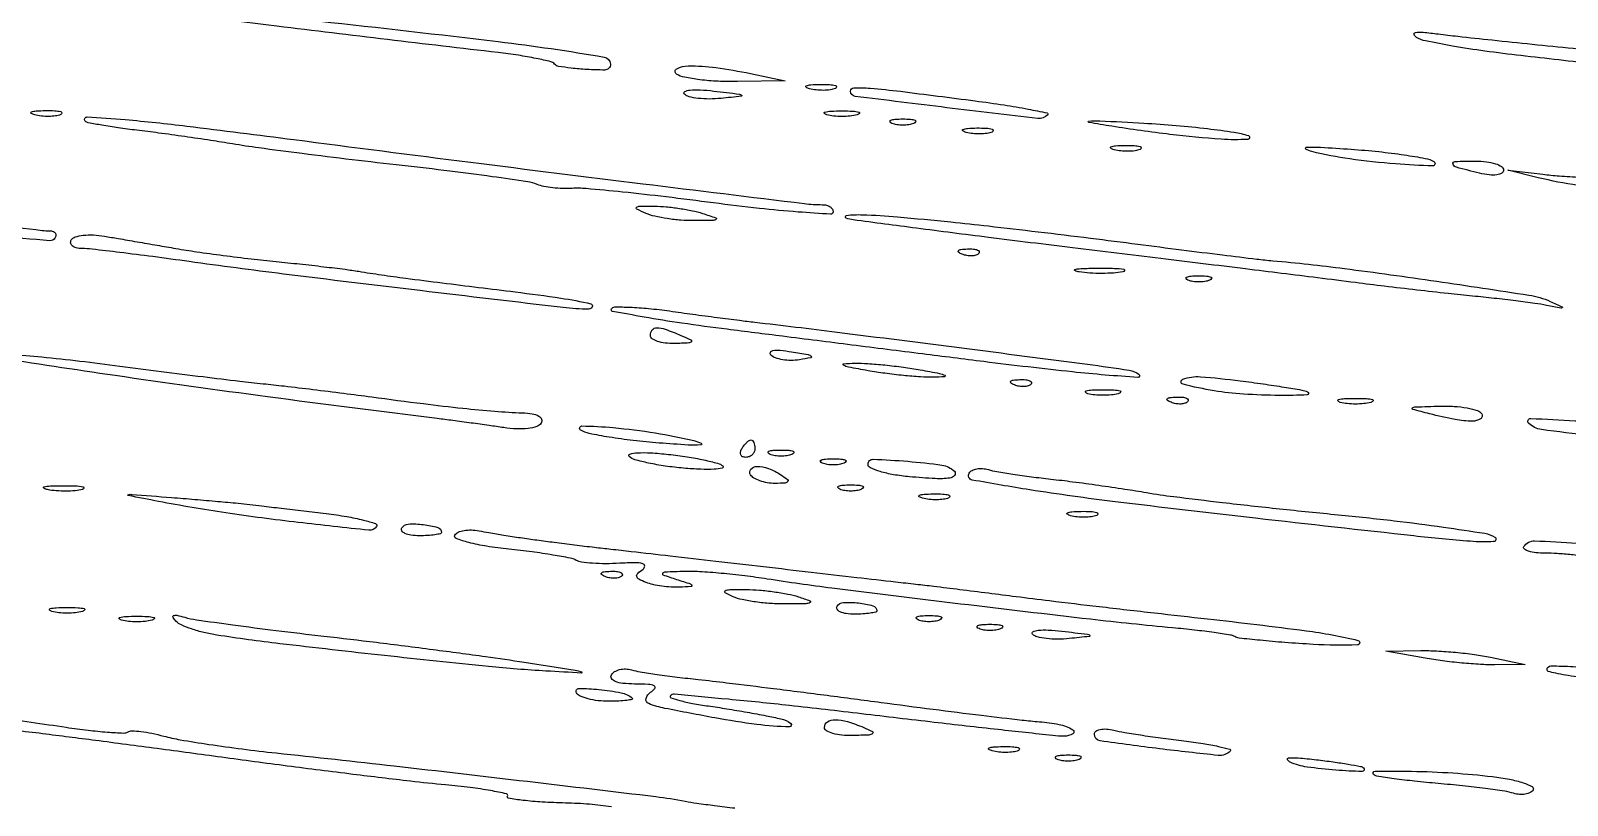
# Model space of a CAD drawing. Extents: x 0 to 1897, y 0 to 3427.
# Drawn here: x 138.8 to 315.3, y 2867.1 to 2956 of the extents above; entities that cross this region are included whole.
import ezdxf

# ---------------------------------------------------------------- set-up
doc = ezdxf.new("R2010")
doc.units = 0
doc.header["$MEASUREMENT"] = 0

msp = doc.modelspace()

# ---------------------------------------------------------------- linework, layer by layer
for points in [[(0, 3044.890418), (0, 2693.945209, 0.000071), (0.033176, 2460.079717, 0.001354)], [(103.827744, 2936.134717, 0.000005), (97.452505, 2936.955451, 0.00963)], [(134.270317, 2933.746792, 0.000312), (140.140353, 2933.050187, 0.029382), (140.99365, 2933, -0.079669), (141.384683, 2932.937295, -0.157809), (141.635654, 2932.753909, -0.184372), (141.708819, 2932.481148, -0.11323), (141.600272, 2932.162244, -0.281853), (141.021761, 2931.870001, -0.001683), (134.833422, 2932.397579, -0.006195)], [(136.385853, 2918.851104, -0.004178), (140.086682, 2918.522788, -0.004723), (144.460361, 2918.056174, -0.004027), (149.06358, 2917.483437, 0.001171), (153.80877, 2916.86549, 0.001133), (158.609302, 2916.262814, 0.001118), (162.836886, 2915.751388, 0.00417), (165.5, 2915.457764, -0.003461), (167.939955, 2915.192246, -0.001435), (171.234375, 2914.801065, -0.00142), (174.762496, 2914.361692, -0.001832), (178, 2913.937113, 0.002269), (183.922831, 2913.165633, 0.00498), (188.462024, 2912.641184, 0.006392), (192.134099, 2912.301348, 0.009932), (195.309017, 2912.111783, -0.030399), (196.435139, 2911.998166, -0.085702), (197.180381, 2911.740971, -0.179618), (197.499988, 2911.370667, -0.231554), (197.456392, 2910.929441, -0.178435), (196.955392, 2910.537336, -0.047732), (195.950349, 2910.317307, -0.040463), (194.641095, 2910.265889, -0.027042), (193.147375, 2910.409277, 0.002294), (191.462854, 2910.655574, 0.001256), (189.396416, 2910.94274, 0.001252), (187.296426, 2911.223838, 0.001998), (185.5, 2911.452427, -0.002365), (166.006933, 2913.947428, -0.003249), (148.504711, 2916.387675, -0.002196), (134.539719, 2918.490036, -0.909677)], [(134.843344, 2877.200432, -0.001124), (142.897074, 2876.017808, 0.007609), (145.398627, 2875.683561, 0.01099), (147.619685, 2875.470509, 0.006911), (149.471251, 2875.359599, 0.151028), (149.990921, 2875.494389, -0.150627), (150.446826, 2875.613022, -0.018574), (151.483574, 2875.528255, -0.0206), (152.738515, 2875.325836, -0.015677), (154.093846, 2875.004966, 0.023615), (155.996038, 2874.586388, 0.005232), (159.290067, 2874.058467, 0.005426), (163.113141, 2873.529067, 0.005205), (167, 2873.074829, -0.001681), (180.574216, 2871.585387, -0.001168), (195.897685, 2869.815577, -0.000503), (210.618759, 2868.065463, -0.018118), (214, 2867.535167, 0.01273), (215.321482, 2867.313301, 0.003639), (217.38125, 2867.036462, 0.003661), (219.710942, 2866.757908, 0.003879)], [(205.517165, 2866.870264, 0.019082), (203.000488, 2867.176983, 0.014597), (200.231495, 2867.326446, -0.008345), (197.566368, 2867.436906, -0.014962), (195.384589, 2867.629475, -0.010108), (193.700109, 2867.863715, -0.530561), (193.583103, 2868.114319, 0.512466), (193.466938, 2868.382792, 0.00889), (191.645771, 2868.74724, 0.014272), (189.314491, 2869.102411, 0.008069), (186.47226, 2869.406283, -0.006434), (182.431977, 2869.824887, -0.001599), (175.830793, 2870.616206, -0.001635), (168.281486, 2871.570749, -0.00164), (160.747098, 2872.573586, 0.000828), (153.357822, 2873.56932, 0.00093), (146.24446, 2874.502416, 0.000852), (140.185714, 2875.275217, 0.005004), (137, 2875.643698, -0.01253)]]:
    msp.add_lwpolyline(points, format="xyb")
for points in [[(158.5, 2959.005296, 0.010448), (161.002107, 2958.552762, 0.003913), (164.528125, 2958.01911, 0.003874), (168.379247, 2957.497467, 0.004691), (172, 2957.070051, -0.002912), (192.508905, 2954.722997, -0.012486), (204.682102, 2952.948627, -0.348518), (205.40545, 2952.140954, -0.434229), (204.755823, 2951.456989, -0.011147), (202.70589, 2951.519484, -0.01604), (200.897023, 2951.673333, -0.01177), (199.426752, 2951.881225, -0.186702), (199, 2952.13308, 0.168335), (198.56425, 2952.411627, 0.008401), (196.884375, 2952.784502, 0.012747), (194.835126, 2953.149214, 0.008808), (192.5, 2953.461678, -0.001436), (167.093613, 2956.480744, -0.00287), (147.024903, 2959.040981, -0.000676), (130.227877, 2961.305025, -0.143361), (128.745406, 2961.96726, -0.732925), (128.944432, 2962.439228, -0.001496), (140.711364, 2961.30341, -0.005062), (151.76087, 2960.090391, -0.020092)], [(316, 2953.959472, -0.007524), (320.47873, 2953.454474, -0.010896), (324.415625, 2952.863014, -0.006778), (327.670544, 2952.255682, -0.152395), (328.5, 2951.802024, -0.333731), (328.548258, 2951.413677, -0.234689), (328.167189, 2951.158984, -0.05335), (327.016408, 2951.134187, -0.011043), (325, 2951.351053, 0.00245), (322.591871, 2951.651989, 0.000646), (318.7375, 2952.109432, 0.000656), (314.349999, 2952.61856, 0.000674), (310, 2953.111614, -0.006542), (305.868892, 2953.629032, -0.008799), (302.14375, 2954.212172, -0.006407), (299.056431, 2954.792143, -0.0881), (298, 2955.207071, -0.17776), (297.737635, 2955.538949, -0.46179), (297.876146, 2955.76582, -0.062018), (298.766062, 2955.7957, -0.009911), (300.5, 2955.603957, 0.005027), (302.744087, 2955.33359, 0.001037), (306.703125, 2954.905247, 0.00109), (311.303892, 2954.427268, 0.001027)], [(221.5, 2951.057369), (225.5, 2950.229998), (220, 2950.130312, -0.016511), (217.784359, 2950.163317, -0.018926), (215.675, 2950.344662, -0.018372), (213.912813, 2950.629671, -0.094441), (213, 2951, -0.574048), (213.027585, 2951.610224, -0.119726), (214.352926, 2951.941684, -0.035405), (217.514809, 2951.738948, -0.01729)], [(231.269032, 2949.344063, -0.06278), (230.671085, 2949.185595, -0.030339), (229.880008, 2949.127736, -0.029507), (229.036634, 2949.167106, -0.037336), (228.269032, 2949.307009, -0.087174), (227.883358, 2949.48334, -0.597527), (227.900903, 2949.643467, -0.080377), (228.431793, 2949.764444, -0.012823), (229.5, 2949.805051, -0.014395), (230.580113, 2949.787295, -0.052471), (231.257153, 2949.684921, -0.333666), (231.386009, 2949.52287, -0.31318)], [(218.122842, 2948.202069, -0.025173), (216.76786, 2948.131172, -0.029893), (215.488982, 2948.205211, -0.031019), (214.44065, 2948.39556, -0.136784), (213.898902, 2948.701098, -0.511236), (213.9435, 2948.97782, -0.091051), (214.541644, 2949.152549, -0.038713), (215.710692, 2949.182042, -0.01636), (217.276059, 2949.048852, -0.000817), (220.221123, 2948.696032, -0.167679), (220.479694, 2948.570128, -0.62942), (220.436724, 2948.447933, -0.001624)], [(247.3055, 2947.919891, -0.005619), (250.64963, 2947.447831, -0.010043), (253.385075, 2946.973886, -0.005084), (255.570933, 2946.526668, -0.594079), (255.636754, 2946.30342, -0.228685), (254.509645, 2945.91009, -0.001572), (244.067332, 2947.137683, -0.001257), (233.528948, 2948.43706, -0.378002), (233, 2949.03675, -0.41013), (233.384278, 2949.426431, -0.022973), (235.254961, 2949.366595, -0.011689), (238.731019, 2949.013289, -0.001082)], [(142.269032, 2946.344063, -0.06278), (141.671085, 2946.185595, -0.030339), (140.880008, 2946.127736, -0.029507), (140.036634, 2946.167106, -0.037336), (139.269032, 2946.307009, -0.087174), (138.883358, 2946.48334, -0.597527), (138.900903, 2946.643467, -0.080377), (139.431793, 2946.764444, -0.012823), (140.5, 2946.805051, -0.014395), (141.580113, 2946.787295, -0.052471), (142.257153, 2946.684921, -0.333666), (142.386009, 2946.52287, -0.31318)], [(169.026676, 2943.477177, 0.000764), (189.348492, 2940.876002, 0.00083), (209.129642, 2938.408086, 0.000187), (227.669437, 2936.133313, 0.029724), (229.75, 2936.003564, -0.062512), (230.227948, 2935.94219, -0.08055), (230.632812, 2935.764619, -0.097768), (230.9038, 2935.502378, -0.152896), (231, 2935.195139, -0.432005), (230.697442, 2934.910314, -0.003312), (226.960938, 2935.160973, -0.009082), (222.522679, 2935.569419, -0.005395), (217.25, 2936.209061, 0.003217), (211.801445, 2936.894129, 0.00419), (206.804688, 2937.447331, 0.003142), (202.615172, 2937.84907, 0.03807), (201, 2937.870413, -0.024214), (199.932866, 2937.85497, -0.019766), (198.79375, 2937.938816, -0.020205), (197.749996, 2938.100201, -0.048341), (197, 2938.324348, 0.059686), (195.914102, 2938.622298, 0.002357), (191.828125, 2939.21414, 0.004142), (186.97265, 2939.853122, 0.002913), (181.5, 2940.494916, -0.001949), (175.736719, 2941.159531, -0.001967), (169.996875, 2941.867033, -0.001916), (165.002368, 2942.522076, -0.007977), (162, 2942.976435, 0.003878), (159.496108, 2943.376379, 0.002289), (156.5, 2943.81712, 0.002289), (153.50367, 2944.229902, 0.003921), (151, 2944.543176, -0.005973), (148.862312, 2944.81957, -0.008803), (146.993229, 2945.117623, -0.004812), (145.432595, 2945.410267, -0.145435), (145.083333, 2945.593801, -0.690908), (145.291514, 2946.071376, -0.009674), (149.666184, 2945.769814, -0.008389), (156.734423, 2945.02527, -0.001777)], [(233.75, 2946.310674, -0.039571), (232.952734, 2946.168469, -0.024357), (232, 2946.122029, -0.024357), (231.047266, 2946.168469, -0.039571), (230.25, 2946.310674, -0.161593), (229.99086, 2946.478988, -0.542911), (230.042187, 2946.633659, -0.052887), (230.748017, 2946.740287, -0.011065), (232, 2946.767997, -0.011065), (233.251983, 2946.740287, -0.052887), (233.957813, 2946.633659, -0.542911), (234.00914, 2946.478988, -0.161593)], [(240.25, 2945.337719, -0.057986), (239.679992, 2945.181385, -0.037979), (239, 2945.12966, -0.037979), (238.320008, 2945.181385, -0.057986), (237.75, 2945.337719, -0.174857), (237.540618, 2945.525001, -0.447206), (237.601562, 2945.693942, -0.078554), (238.10856, 2945.810911, -0.017491), (239, 2945.842105, -0.017491), (239.89144, 2945.810911, -0.078554), (240.398438, 2945.693942, -0.447206), (240.459382, 2945.525001, -0.174857)], [(249.269032, 2944.344063, -0.06278), (248.671085, 2944.185595, -0.030339), (247.880008, 2944.127736, -0.029507), (247.036634, 2944.167106, -0.037336), (246.269032, 2944.307009, -0.087174), (245.883358, 2944.48334, -0.597527), (245.900903, 2944.643467, -0.080377), (246.431793, 2944.764444, -0.012823), (247.5, 2944.805051, -0.014395), (248.580113, 2944.787295, -0.052471), (249.257153, 2944.684921, -0.333666), (249.386009, 2944.52287, -0.31318)], [(278.689694, 2943.929473, -0.826546), (278.633464, 2943.499923, -0.031872), (275.579811, 2943.513755, -0.013079), (269.687994, 2944.071649, -0.008827), (263, 2945.001983, -0.005997), (260.369079, 2945.447818, -0.870128), (260.375292, 2945.598559, -0.036892), (261.626257, 2945.628247, -0.001178), (266.689694, 2945.362788, -0.007615), (270.414045, 2945.10179, -0.008422), (274.005443, 2944.734059, -0.007916), (277.056597, 2944.320531, -0.04227)], [(266.269032, 2942.344063, -0.06278), (265.671085, 2942.185595, -0.030339), (264.880008, 2942.127736, -0.029507), (264.036634, 2942.167106, -0.037336), (263.269032, 2942.307009, -0.087174), (262.883358, 2942.48334, -0.597527), (262.900903, 2942.643467, -0.080377), (263.431793, 2942.764444, -0.012823), (264.5, 2942.805051, -0.014395), (265.580113, 2942.787295, -0.052471), (266.257153, 2942.684921, -0.333666), (266.386009, 2942.52287, -0.31318)], [(300, 2940.956144, -0.779843), (299.866084, 2940.463851, -0.015307), (295.605235, 2940.677372, -0.014574), (290.336834, 2941.258329, -0.025047), (286, 2942.088153, -0.080692), (285.29671, 2942.385645, -0.728281), (285.348383, 2942.588585, -0.029662), (286.989082, 2942.593923, -0.003814), (290.5, 2942.370042, -0.008418), (293.673215, 2942.089618, -0.010693), (296.590625, 2941.718993, -0.008853), (299.008213, 2941.315308, -0.08233)], [(308, 2939.980948, -0.263874), (307.796269, 2939.621789, -0.102581), (307.237202, 2939.427558, -0.062172), (306.363344, 2939.42254, -0.029261), (305.25, 2939.621624, -0.005544), (302.590754, 2940.290848, -0.260572), (302.203943, 2940.664006, -0.493365), (302.418445, 2940.962508, -0.007762), (304.833333, 2941, -0.030509), (306.046504, 2940.925905, -0.047371), (307.069792, 2940.700653, -0.060308), (307.781173, 2940.372839, -0.260279)], [(321.75, 2939.011006, -0.01662), (323.762532, 2938.939865, -0.027099), (325.457812, 2938.730707, -0.025712), (326.726077, 2938.435954, -0.334453), (327, 2938.072253, -0.423084), (326.355793, 2937.447207, -0.009589), (321.62248, 2937.68107, -0.018393), (316.52631, 2938.219821, -0.025199), (312, 2939.102033), (308.5, 2939.969237), (312.5, 2939.495624, 0.011115), (314.404823, 2939.312916, 0.005264), (316.867188, 2939.157902, 0.005214), (319.447807, 2939.049669, 0.007348)], [(216, 2935, -0.005595), (217.513655, 2934.496499, -0.584738), (217.545441, 2934.32206, -0.17042), (217.21294, 2934.198728, -0.002299), (215, 2934.169965, -0.02161), (213.513338, 2934.221743, -0.017942), (211.940625, 2934.401663, -0.018314), (210.510271, 2934.671424, -0.045738), (209.5, 2935, -0.01267), (208.432491, 2935.491129, -0.543796), (208.407936, 2935.69803, -0.172699), (208.771203, 2935.830948, -0.004635), (210.5, 2935.830035, -0.021111), (211.830779, 2935.760752, -0.013889), (213.353125, 2935.574087, -0.013984), (214.827043, 2935.309302, -0.026061)], [(244.5, 2934.025576, -0.002813), (248.829059, 2933.558311, -0.001253), (254.528125, 2932.896245, -0.00124), (260.556104, 2932.165494, -0.001678), (266, 2931.473288, 0.000877), (271.005912, 2930.828625, 0.001059), (275.709375, 2930.241418, 0.000899), (279.671791, 2929.762477, 0.007206), (281.5, 2929.57151, -0.009515), (289.722635, 2928.674207, -0.004459), (300.326551, 2927.216169, -0.001983), (310.919431, 2925.620321, -0.066283), (313.374355, 2924.898774, -0.00184), (314.730997, 2924.289804, -0.509863), (314.752752, 2924.183672, -0.259346), (314.598675, 2924.132192, -0.001326), (312.958219, 2924.443792, 0.012965), (311.595597, 2924.669895, 0.003451), (309.41286, 2924.958819, 0.003497), (306.925762, 2925.25293, 0.003598), (304.458219, 2925.509283, -0.003043), (301.642354, 2925.79867, -0.001478), (298.047102, 2926.201038, -0.001465), (294.306271, 2926.642008, -0.002113), (291, 2927.055765, 0.001354), (286.649184, 2927.606947, 0.000231), (278.359375, 2928.630445, 0.000252), (268.621306, 2929.823216, 0.000224), (258.5, 2931.053148, -0.000958), (248.845083, 2932.240793, -0.001504), (240.55, 2933.302654, -0.000375), (233.299426, 2934.258501, -0.058154), (232.5, 2934.460926, -0.785521), (232.539941, 2934.778578, -0.037587), (234.373971, 2934.849915, -0.012593), (238.40272, 2934.60204, -0.003815)], [(155.5, 2930.97701, 0.007081), (157.876965, 2930.599577, 0.003386), (160.940625, 2930.178647, 0.003356), (164.146316, 2929.782162, 0.004776), (167, 2929.476245, -0.002637), (169.708585, 2929.197596, -0.002475), (172.471875, 2928.884734, -0.002462), (174.920053, 2928.583035, -0.008526), (176.5, 2928.352982, 0.00429), (179.103309, 2927.951371, 0.003478), (181.901856, 2927.564053, 0.001762), (186.06921, 2927.031739, 0.000262), (194.472432, 2925.992903, -0.006322), (199.715472, 2925.280125, -0.020654), (203.153499, 2924.622259, -0.46332), (203.32685, 2924.283247, -0.305104), (202.916667, 2924.012475, -0.026959), (199.968637, 2924.197587, -0.000441), (183.55685, 2926.134839, -0.00129), (167.859988, 2928.042835, -0.003726), (157, 2929.4736, 0.0019), (152.846503, 2930.03625, 0.002501), (149.052976, 2930.516173, 0.001815), (145.870842, 2930.89087, 0.024021), (144.690983, 2930.968316, -0.053959), (144.040658, 2931.050249, -0.114622), (143.588966, 2931.274821, -0.184008), (143.404919, 2931.598352, -0.178573), (143.479756, 2931.967245, -0.184778), (143.921859, 2932.304582, -0.044041), (144.845244, 2932.490154, -0.039458), (146.01552, 2932.526944, -0.030205), (147.288773, 2932.3891, -0.00037), (148.867234, 2932.119816, -0.000148), (151.025452, 2931.749325, -0.000147), (153.350513, 2931.34878, -0.000186)], [(247.729167, 2930.395833, -0.126455), (247.402231, 2930.202593, -0.060344), (246.916927, 2930.123424, -0.05415), (246.359369, 2930.160852, -0.051402), (245.8125, 2930.316886, -0.054073), (245.395823, 2930.538436, -0.470617), (245.37858, 2930.720685, -0.168741), (245.670344, 2930.862007, -0.018894), (246.416667, 2930.921053, -0.028489), (247.112848, 2930.910055, -0.077125), (247.592839, 2930.799335, -0.208169), (247.77538, 2930.614691, -0.296942)], [(264.26375, 2928.296069, -0.031163), (263.209518, 2928.160023, -0.015827), (261.872547, 2928.114038, -0.015659), (260.485188, 2928.153707, -0.022548), (259.26375, 2928.282419, -0.075924), (258.761725, 2928.438612, -0.720633), (258.780601, 2928.581582, -0.040183), (259.711719, 2928.684722, -0.006817), (261.5, 2928.713986, -0.00738), (263.29708, 2928.692368, -0.030832), (264.374351, 2928.596853, -0.49082), (264.455688, 2928.450815, -0.248898)], [(274.25, 2927.337719, -0.057986), (273.679992, 2927.181385, -0.037979), (273, 2927.12966, -0.037979), (272.320008, 2927.181385, -0.057986), (271.75, 2927.337719, -0.174857), (271.540618, 2927.525001, -0.447206), (271.601562, 2927.693942, -0.078554), (272.10856, 2927.810911, -0.017491), (273, 2927.842105, -0.017491), (273.89144, 2927.810911, -0.078554), (274.398438, 2927.693942, -0.447206), (274.459382, 2927.525001, -0.174857)], [(222, 2922.516092, -0.002451), (231.44012, 2921.379064, -0.00074), (245.772556, 2919.559917, -0.000459), (260.206154, 2917.692753, -0.007621), (265, 2916.993669, -0.120069), (266.128945, 2916.517629, -0.745717), (266.007775, 2916.184391, -0.011614), (258.492101, 2916.80727, -0.004755), (248.31925, 2917.986707, -0.000032), (241.266956, 2918.872849, -0.000021), (233.128797, 2919.896306, -0.000021), (225.193569, 2920.894917, -0.00004), (218.821336, 2921.697623, -0.004578), (213.603038, 2922.403987, -0.007888), (209.274979, 2923.100124, -0.002736), (205.659433, 2923.760753, -0.526399), (205.531436, 2924.050864, -0.259583), (205.920407, 2924.268065, -0.009712), (207.653658, 2924.236672, -0.015394), (209.771335, 2924.091769, -0.009968), (212.2101, 2923.800078, 0.001152), (214.874847, 2923.433598, 0.000989), (217.680467, 2923.059982, 0.000996), (220.229554, 2922.730822, 0.002865)], [(213.5, 2921, -0.009027), (214.656439, 2920.478132, -0.485414), (214.703411, 2920.272912, -0.215481), (214.415213, 2920.127419, -0.004372), (212.75, 2920.070285, -0.034583), (211.696629, 2920.116227, -0.053373), (210.807813, 2920.314396, -0.070412), (210.197844, 2920.62164, -0.24567), (210, 2921, -0.163981), (210.21059, 2921.624848, -0.234317), (210.725732, 2921.880286, -0.087053), (211.71128, 2921.707387, -0.014632)], [(227.134665, 2918.202755, -0.039733), (226.161929, 2918.128094, -0.040388), (225.195048, 2918.209069, -0.043618), (224.370767, 2918.420833, -0.112154), (223.853246, 2918.746754, -0.318785), (223.800895, 2919.055065, -0.246244), (224.082665, 2919.264379, -0.063014), (224.9135, 2919.28945, -0.01715), (226.218582, 2919.118838, -0.003467), (228.115594, 2918.790816, -0.152988), (228.468599, 2918.60624, -0.599836), (228.414946, 2918.429798, -0.009743)], [(241, 2917.051043, -0.003502), (243.224106, 2916.639204, -0.081765), (243.824533, 2916.417805, -0.741286), (243.788483, 2916.257677, -0.014136), (242.5, 2916.19929, -0.020645), (241.035993, 2916.234829, -0.008518), (239.059375, 2916.398449, -0.008411), (236.942581, 2916.64606, -0.010707), (235, 2916.948957, -0.003502), (232.775894, 2917.360796, -0.081765), (232.175467, 2917.582195, -0.741286), (232.211517, 2917.742323, -0.014136), (233.5, 2917.80071, -0.020645), (234.964007, 2917.765171, -0.008518), (236.940625, 2917.601551, -0.008411), (239.057419, 2917.35394, -0.010707)], [(285.5, 2914.539679, -0.808522), (285.444141, 2914.179215, -0.016684), (282.253223, 2914.103064, -0.013731), (278.115932, 2914.256064, -0.024851), (274.75, 2914.641848, -0.021376), (271.187313, 2915.388385, -0.731727), (271.153979, 2915.961589, -0.110791), (273.180879, 2916.257147, -0.013017), (277.75, 2915.789859, -0.003412), (280.408334, 2915.429405, -0.004585), (282.810937, 2915.064406, -0.00319), (284.817903, 2914.727502, -0.048039)], [(253.729167, 2915.395833, -0.126455), (253.402231, 2915.202593, -0.060344), (252.916927, 2915.123424, -0.05415), (252.359369, 2915.160852, -0.051402), (251.8125, 2915.316886, -0.054073), (251.395823, 2915.538436, -0.470617), (251.37858, 2915.720685, -0.168741), (251.670344, 2915.862007, -0.018894), (252.416667, 2915.921053, -0.028489), (253.112848, 2915.910055, -0.077125), (253.592839, 2915.799335, -0.208169), (253.77538, 2915.614691, -0.296942)], [(263.75, 2914.310674, -0.039571), (262.952734, 2914.168469, -0.024357), (262, 2914.122029, -0.024357), (261.047266, 2914.168469, -0.039571), (260.25, 2914.310674, -0.161593), (259.99086, 2914.478988, -0.542911), (260.042188, 2914.633659, -0.052887), (260.748017, 2914.740287, -0.011065), (262, 2914.767997, -0.011065), (263.251983, 2914.740287, -0.052887), (263.957812, 2914.633659, -0.542911), (264.00914, 2914.478988, -0.161593)], [(271.729167, 2913.395833, -0.126455), (271.402231, 2913.202593, -0.060344), (270.916927, 2913.123424, -0.05415), (270.359369, 2913.160852, -0.051402), (269.8125, 2913.316886, -0.054073), (269.395823, 2913.538436, -0.470617), (269.37858, 2913.720685, -0.168741), (269.670344, 2913.862007, -0.018894), (270.416667, 2913.921053, -0.028489), (271.112848, 2913.910055, -0.077125), (271.592839, 2913.799335, -0.208169), (271.77538, 2913.614691, -0.296942)], [(292.75, 2913.310674, -0.039571), (291.952734, 2913.168469, -0.024357), (291, 2913.122029, -0.024357), (290.047266, 2913.168469, -0.039571), (289.25, 2913.310674, -0.161593), (288.99086, 2913.478988, -0.542911), (289.042188, 2913.633659, -0.052887), (289.748017, 2913.740287, -0.011065), (291, 2913.767997, -0.011065), (292.251983, 2913.740287, -0.052887), (292.957812, 2913.633659, -0.542911), (293.00914, 2913.478988, -0.161593)], [(305.5, 2912, -0.415188), (305.361459, 2911.417463, -0.138437), (304.425488, 2911.153254, -0.047673), (302.44005, 2911.342988, -0.014657), (299.5, 2912, -0.003756), (297.57956, 2912.504058, -0.626997), (297.548369, 2912.669328, -0.151935), (297.908237, 2912.794889, -0.001479), (300.690983, 2912.881685, -0.022556), (302.341028, 2912.85383, -0.029845), (303.832412, 2912.671495, -0.030328), (305.008777, 2912.38117, -0.180581)], [(323.5, 2909.790015, -0.526417), (323.433227, 2909.422962, -0.092526), (322.61153, 2909.22431, -0.031604), (320.825824, 2909.243069, -0.008491), (318, 2909.5, -0.007156), (312.362423, 2910.19103, -0.159378), (310.898985, 2910.902246, -0.685442), (311.13285, 2911.45623, -0.009271), (316.235113, 2911.20614, -0.013581), (318.707365, 2910.971369, -0.01767), (320.95344, 2910.615404, -0.015432), (322.779456, 2910.200595, -0.132618)], [(215, 2908.921279, -0.057021), (215.836972, 2908.614223, -0.763245), (215.798402, 2908.422566, -0.032507), (214.324796, 2908.417606, -0.003694), (211, 2908.647428, -0.009522), (208.018346, 2908.932882, -0.011874), (205.2625, 2909.316285, -0.010192), (202.979964, 2909.737222, -0.084198), (202, 2910.118161, -0.766442), (202.136929, 2910.601919, -0.019724), (205.740127, 2910.413062, -0.016356), (210.557662, 2909.810068, -0.020121)], [(222, 2908, -0.105053), (221.918938, 2907.618444, -0.099167), (221.688914, 2907.29375, -0.09642), (221.345238, 2907.076123, -0.093332), (220.940983, 2907, -0.108972), (220.586039, 2907.078288, -0.182303), (220.3746, 2907.29375, -0.161196), (220.343488, 2907.6179, -0.082592), (220.5, 2908, -0.029505), (220.768994, 2908.382774, -0.035638), (221.066025, 2908.70625, -0.038439), (221.34829, 2908.934461, -0.151918), (221.559017, 2909, -0.210953), (221.727648, 2908.92554, -0.081139), (221.870461, 2908.70625, -0.061769), (221.967655, 2908.382849, -0.042167)], [(218.308863, 2906.012239, -0.608324), (218.244209, 2905.765636, -0.041276), (217.320645, 2905.636572, -0.024917), (215.791856, 2905.626607, -0.011537), (213.808863, 2905.75843, -0.013323), (211.708397, 2906.003389, -0.016967), (209.788223, 2906.346205, -0.015014), (208.221698, 2906.730602, -0.119805), (207.576575, 2907.090718, -0.580645), (207.642368, 2907.373063, -0.058412), (208.498758, 2907.522744, -0.0292), (210.034171, 2907.519611, -0.012546), (212.076575, 2907.344527, -0.01078), (214.212715, 2907.060549, -0.014221), (216.144473, 2906.704709, -0.011619), (217.72388, 2906.328501, -0.119843)], [(226.25, 2907.337719, -0.057986), (225.679992, 2907.181385, -0.037979), (225, 2907.12966, -0.037979), (224.320008, 2907.181385, -0.057986), (223.75, 2907.337719, -0.174857), (223.540618, 2907.525001, -0.447206), (223.601562, 2907.693942, -0.078554), (224.10856, 2907.810911, -0.017491), (225, 2907.842105, -0.017491), (225.89144, 2907.810911, -0.078554), (226.398438, 2907.693942, -0.447206), (226.459382, 2907.525001, -0.174857)], [(225, 2905, -0.021402), (225.740805, 2904.475003, -0.400385), (225.779775, 2904.216793, -0.230617), (225.478465, 2904.049987, -0.011327), (224.309017, 2904.015313, -0.041968), (223.425037, 2904.083423, -0.044123), (222.580088, 2904.298248, -0.048375), (221.891844, 2904.617091, -0.122282), (221.5, 2905, -0.320535), (221.54257, 2905.636302, -0.224569), (222.216129, 2905.95489, -0.088074), (223.565383, 2905.715363, -0.055643)], [(232.25, 2906.337719, -0.057986), (231.679992, 2906.181385, -0.037979), (231, 2906.12966, -0.037979), (230.320008, 2906.181385, -0.057986), (229.75, 2906.337719, -0.174857), (229.540618, 2906.525001, -0.447206), (229.601562, 2906.693942, -0.078554), (230.10856, 2906.810911, -0.017491), (231, 2906.842105, -0.017491), (231.89144, 2906.810911, -0.078554), (232.398438, 2906.693942, -0.447206), (232.459382, 2906.525001, -0.174857)], [(244.916667, 2905.406457, -0.385692), (244.94596, 2904.931347, -0.196185), (244.380359, 2904.615935, -0.044125), (242.731967, 2904.561415, -0.008501), (239.75, 2904.776883, -0.0199), (237.929629, 2905.012888, -0.03129), (236.395312, 2905.374214, -0.032323), (235.270628, 2905.795579, -0.295069), (235, 2906.214237, -0.424801), (235.586571, 2906.780055, -0.011317), (239.564573, 2906.546497, -0.015006), (243.49106, 2906.107713, -0.15925)], [(256, 2904.50774, -0.004713), (258.503657, 2904.207594, -0.00275), (261.5, 2903.802934, -0.002749), (264.49608, 2903.364711, -0.004652), (267, 2902.960535, 0.011309), (270.117551, 2902.499804, 0.00223), (275.73125, 2901.824912, 0.002363), (282.279649, 2901.098595, 0.002192), (289, 2900.415117, -0.004597), (295.430851, 2899.729816, -0.006666), (301.09375, 2898.997011, -0.003659), (305.847856, 2898.281707, -0.104565), (307, 2897.841407, -0.726078), (306.865717, 2897.333839, -0.033761), (304.187253, 2897.364281, -0.007849), (297.709863, 2897.978604, -0.000545), (279.5, 2900.014596, -0.002171), (263.383862, 2901.905171, -0.008799), (253.593142, 2903.272063, -0.006286), (246.97451, 2904.400591, -0.527914), (246.621242, 2905.196174, -0.139983), (246.953673, 2905.499143, -0.070441), (247.496953, 2905.679335, -0.061328), (248.156389, 2905.717033, -0.05431), (248.834157, 2905.597959, 0.027842), (249.802151, 2905.37462, 0.005026), (251.626284, 2905.078306, 0.005405), (253.772163, 2904.775525, 0.004869)], [(144.761659, 2903.31292, -0.041951), (143.934218, 2903.169017, -0.020826), (142.869594, 2903.119272, -0.020511), (141.754739, 2903.159391, -0.028254), (140.761659, 2903.292739, -0.082665), (140.319562, 2903.45659, -0.67161), (140.339362, 2903.605813, -0.053901), (141.071102, 2903.715166, -0.008901), (142.5, 2903.747817, -0.009782), (143.938425, 2903.726931, -0.038992), (144.814362, 2903.62839, -0.417468), (144.916221, 2903.476221, -0.285845)], [(234.25, 2903.337719, -0.057986), (233.679992, 2903.181385, -0.037979), (233, 2903.12966, -0.037979), (232.320008, 2903.181385, -0.057986), (231.75, 2903.337719, -0.174857), (231.540618, 2903.525001, -0.447206), (231.601562, 2903.693942, -0.078554), (232.10856, 2903.810911, -0.017491), (233, 2903.842105, -0.017491), (233.89144, 2903.810911, -0.078554), (234.398438, 2903.693942, -0.447206), (234.459382, 2903.525001, -0.174857)], [(164, 2901.589377, -0.00003), (165.358378, 2901.427816, -0.000007), (167.601106, 2901.160906, -0.000007), (170.172869, 2900.854762, -0.000007), (172.748446, 2900.548086, -0.011677), (175.113171, 2900.210308, -0.021063), (177.028419, 2899.807381, -0.018672), (178.427403, 2899.394757, -0.483122), (178.544154, 2899.071443, -0.288098), (177.654699, 2898.634947, -0.002352), (169.555258, 2899.525331, -0.008486), (161.212396, 2900.62597, -0.010554), (153.5, 2901.943879, -0.000704), (150.017991, 2902.619899, -0.78217), (150.013306, 2902.713371, -0.092855), (150.398398, 2902.755181, -0.000332), (155, 2902.39694, -0.001378), (157.671875, 2902.179738, -0.001405), (160.325, 2901.94919, -0.001363), (162.629097, 2901.736113, -0.005845)], [(244.269032, 2902.344063, -0.06278), (243.671085, 2902.185595, -0.030339), (242.880008, 2902.127736, -0.029507), (242.036634, 2902.167106, -0.037336), (241.269032, 2902.307009, -0.087174), (240.883358, 2902.48334, -0.597527), (240.900903, 2902.643467, -0.080377), (241.431793, 2902.764444, -0.012823), (242.5, 2902.805051, -0.014395), (243.580113, 2902.787295, -0.052471), (244.257153, 2902.684921, -0.333666), (244.386009, 2902.52287, -0.31318)], [(261.269032, 2900.344063, -0.06278), (260.671085, 2900.185595, -0.030339), (259.880008, 2900.127736, -0.029507), (259.036634, 2900.167106, -0.037336), (258.269032, 2900.307009, -0.087174), (257.883358, 2900.48334, -0.597527), (257.900903, 2900.643467, -0.080377), (258.431793, 2900.764444, -0.012823), (259.5, 2900.805051, -0.014395), (260.580113, 2900.787295, -0.052471), (261.257153, 2900.684921, -0.333666), (261.386009, 2900.52287, -0.31318)], [(186, 2898.383369, -0.349346), (185.879937, 2898.2325, -0.019434), (185.248289, 2898.112615, -0.023105), (184.422036, 2898.027624, -0.014076), (183.440983, 2898, -0.034022), (182.498384, 2898.064213, -0.072514), (181.798181, 2898.266173, -0.140077), (181.447967, 2898.563512, -0.293546), (181.441979, 2898.90612, -0.247083), (182.186995, 2899.345402, -0.040643), (183.913115, 2899.288511, -0.041024), (185.564817, 2898.960239, -0.33489)], [(196.953938, 2897.518545, 0.002016), (198.95323, 2897.254099, 0.001273), (201.288062, 2896.960883, 0.001278), (203.58427, 2896.684414, 0.002355), (205.453938, 2896.47307, -0.001306), (207.801153, 2896.212731, -0.000222), (212.277094, 2895.70244, -0.000242), (217.534782, 2895.098086, -0.000215), (223, 2894.464813, 0.000131), (228.461848, 2893.830998, 0.000148), (233.709375, 2893.225024, 0.000135), (238.173394, 2892.71209, 0.000808), (240.5, 2892.449199, -0.002153), (242.541328, 2892.212979, -0.000717), (245.528125, 2891.849963, -0.000714), (248.835257, 2891.438404, -0.000814), (252, 2891.034742, 0.00228), (255.852849, 2890.55479, 0.000739), (261.55625, 2889.879259, 0.000737), (267.898575, 2889.147025, 0.000828), (274, 2888.461947, -0.004739), (285.320413, 2887.10113, -0.026963), (291.281984, 2885.997658, -0.872146), (291.229036, 2885.472933, -0.023733), (286.132303, 2885.532303, -0.004001), (282.879112, 2885.75094, -0.005935), (280.033141, 2885.999101, -0.002855), (277.625324, 2886.251779, -0.111282), (277.119582, 2886.426094, 0.099719), (276.633147, 2886.606304, 0.003995), (274.758396, 2886.885856, 0.006889), (272.519595, 2887.17003, 0.004807), (269.987279, 2887.431437, -0.005217), (260.54038, 2888.414449, -0.001417), (245.622911, 2890.167071, -0.001243), (230.840123, 2891.983669, -0.008084), (223.418087, 2893.03662, 0.008915), (220.838947, 2893.398149, 0.007693), (218.118673, 2893.687726, 0.007765), (215.643653, 2893.874043, 0.022194), (213.918087, 2893.90032, 0.002238), (211.707437, 2893.825948, 0.186499), (211.401039, 2893.693918, 0.55799), (211.441194, 2893.516635, 0.005051), (213, 2893, -0.002598), (214.599552, 2892.478554, -0.228189), (214.775657, 2892.308124, -0.501466), (214.688939, 2892.174765, -0.004664), (213.331787, 2892.09968, -0.027364), (212.379947, 2892.10803, -0.01908), (211.311208, 2892.217035, -0.019305), (210.291248, 2892.400954, -0.037367), (209.497942, 2892.639163, -0.027853), (208.674454, 2893.008986, -0.223808), (208.428886, 2893.330245, -0.265828), (208.54145, 2893.684879, -0.037551), (209.166154, 2894.178523, 0.250173), (209.349501, 2894.524894, 0.344065), (209.140538, 2894.790722, 0.062875), (208.192915, 2894.901389, 0.012279), (206.472131, 2894.843058, -0.014286), (204.858733, 2894.794849, -0.01718), (203.341886, 2894.845006, -0.016003), (202.080462, 2894.970824, -0.100678), (201.472131, 2895.18062, 0.086244), (200.790067, 2895.437909, 0.006244), (198.800044, 2895.792158, 0.008595), (196.400599, 2896.146186, 0.006392), (193.740785, 2896.457502, -0.013544), (191.188284, 2896.79333, -0.02479), (189.134673, 2897.225619, -0.025518), (187.688093, 2897.685918, -0.472394), (187.55207, 2898.084251, -0.154223), (187.926776, 2898.407096, -0.058083), (188.597921, 2898.606729, -0.050469), (189.431666, 2898.667053, -0.042543), (190.311285, 2898.566644, 0.008054), (191.448461, 2898.356674, 0.002496), (193.165409, 2898.076978, 0.002495), (195.088202, 2897.78342, 0.002744)], [(322, 2895.78245, -0.275446), (321.776795, 2895.408021, -0.091762), (321.144644, 2895.203667, -0.056202), (320.155576, 2895.186489, -0.025624), (318.875, 2895.375, 0.014525), (317.465356, 2895.614577, 0.009128), (315.806101, 2895.816406, 0.009162), (314.164687, 2895.95538, 0.016537), (312.815983, 2896, -0.024272), (311.72243, 2896.053117, -0.049417), (310.879571, 2896.220313, -0.087571), (310.398183, 2896.464402, -0.387578), (310.34405, 2896.75, -0.268684), (311.577421, 2897.413649, -0.012874), (316.433345, 2897.136205, -0.012025), (321.267604, 2896.617602, -0.376368)], [(206.729167, 2893.395833, -0.126455), (206.402231, 2893.202593, -0.060344), (205.916927, 2893.123424, -0.05415), (205.359369, 2893.160852, -0.051402), (204.8125, 2893.316886, -0.054073), (204.395823, 2893.538436, -0.470617), (204.37858, 2893.720685, -0.168741), (204.670344, 2893.862007, -0.018894), (205.416667, 2893.921053, -0.028489), (206.112848, 2893.910055, -0.077125), (206.592839, 2893.799335, -0.208169), (206.77538, 2893.614691, -0.296942)], [(227, 2891, -0.011837), (228.329192, 2890.539353, -0.640579), (228.344245, 2890.336494, -0.121974), (227.843753, 2890.201922, -0.003143), (225.5, 2890.169965, -0.019129), (223.821868, 2890.221842, -0.017079), (222.0875, 2890.401663, -0.017398), (220.540112, 2890.670884, -0.049742), (219.5, 2891, -0.02581), (218.585895, 2891.450011, -0.588304), (218.586323, 2891.683875, -0.123425), (219.115602, 2891.824566, -0.00565), (221, 2891.830035, -0.01865), (222.522868, 2891.760399, -0.01362), (224.20625, 2891.574087, -0.013798), (225.793998, 2891.309606, -0.029329)], [(144.75, 2889.310674, -0.039571), (143.952734, 2889.168469, -0.024357), (143, 2889.122029, -0.024357), (142.047266, 2889.168469, -0.039571), (141.25, 2889.310674, -0.161593), (140.99086, 2889.478988, -0.542911), (141.042187, 2889.633659, -0.052887), (141.748017, 2889.740287, -0.011065), (143, 2889.767997, -0.011065), (144.251983, 2889.740287, -0.052887), (144.957813, 2889.633659, -0.542911), (145.00914, 2889.478988, -0.161593)], [(236, 2889.383369, -0.349346), (235.879937, 2889.2325, -0.019434), (235.248289, 2889.112615, -0.023105), (234.422036, 2889.027624, -0.014076), (233.440983, 2889, -0.034022), (232.498384, 2889.064213, -0.072514), (231.798181, 2889.266173, -0.140077), (231.447967, 2889.563512, -0.293546), (231.441979, 2889.90612, -0.247083), (232.186995, 2890.345402, -0.040643), (233.913115, 2890.288511, -0.041024), (235.564817, 2889.960239, -0.33489)], [(152.75, 2888.310674, -0.039571), (151.952734, 2888.168469, -0.024357), (151, 2888.122029, -0.024357), (150.047266, 2888.168469, -0.039571), (149.25, 2888.310674, -0.161593), (148.99086, 2888.478988, -0.542911), (149.042187, 2888.633659, -0.052887), (149.748017, 2888.740287, -0.011065), (151, 2888.767997, -0.011065), (152.251983, 2888.740287, -0.052887), (152.957813, 2888.633659, -0.542911), (153.00914, 2888.478988, -0.161593)], [(172.5, 2886.485131, -0.002232), (178.519157, 2885.772428, -0.001758), (185.03125, 2884.948618, -0.001777), (191.076258, 2884.140436, -0.004396), (195.5, 2883.493327, -0.000498), (201.363905, 2882.576843, -0.058052), (202.106693, 2882.369664, -0.844744), (202.079317, 2882.247272, -0.001402), (198, 2882.471585, -0.010704), (191.406048, 2882.994546, -0.002039), (179.436701, 2884.251451, -0.002146), (167.429668, 2885.614009, -0.008934), (160.210482, 2886.595714, -0.020871), (158.716672, 2886.890382, -0.022772), (157.296204, 2887.30197, -0.022993), (156.121854, 2887.762256, -0.095255), (155.5, 2888.196384, -0.05655), (155.170851, 2888.621877, -0.449156), (155.235646, 2888.832186, -0.161218), (155.616116, 2888.873414, -0.016782), (156.5, 2888.652137, 0.034033), (157.864004, 2888.360232, 0.002042), (162.025, 2887.77936, 0.003055), (166.991678, 2887.137565, 0.002251)], [(243.25, 2888.337719, -0.057986), (242.679992, 2888.181385, -0.037979), (242, 2888.12966, -0.037979), (241.320008, 2888.181385, -0.057986), (240.75, 2888.337719, -0.174857), (240.540618, 2888.525001, -0.447206), (240.601562, 2888.693942, -0.078554), (241.10856, 2888.810911, -0.017491), (242, 2888.842105, -0.017491), (242.89144, 2888.810911, -0.078554), (243.398438, 2888.693942, -0.447206), (243.459382, 2888.525001, -0.174857)], [(250.25, 2887.337719, -0.057986), (249.679992, 2887.181385, -0.037979), (249, 2887.12966, -0.037979), (248.320008, 2887.181385, -0.057986), (247.75, 2887.337719, -0.174857), (247.540618, 2887.525001, -0.447206), (247.601562, 2887.693942, -0.078554), (248.10856, 2887.810911, -0.017491), (249, 2887.842105, -0.017491), (249.89144, 2887.810911, -0.078554), (250.398438, 2887.693942, -0.447206), (250.459382, 2887.525001, -0.174857)], [(258.122842, 2886.202069, -0.025173), (256.76786, 2886.131172, -0.029893), (255.488982, 2886.205211, -0.031019), (254.44065, 2886.39556, -0.136784), (253.898902, 2886.701098, -0.511236), (253.9435, 2886.97782, -0.091051), (254.541644, 2887.152549, -0.038713), (255.710692, 2887.182042, -0.01636), (257.276059, 2887.048852, -0.000817), (260.221123, 2886.696032, -0.167679), (260.479694, 2886.570128, -0.62942), (260.436724, 2886.447933, -0.001624)], [(306.5, 2884.057369), (310.5, 2883.229998), (307, 2883.189122, -0.018036), (305.3397, 2883.229624, -0.00856), (303.20625, 2883.395462, -0.008472), (300.978571, 2883.645194, -0.011879), (299, 2883.948957), (294.5, 2884.749667), (298.5, 2884.817204, -0.017627), (300.320946, 2884.783752, -0.010269), (302.5, 2884.621861, -0.010259), (304.678589, 2884.369743, -0.017061)], [(215.5, 2881.506301, -0.003928), (218.759662, 2881.136411, -0.000951), (224.14375, 2880.472183, -0.000975), (230.317188, 2879.686417, -0.00097), (236.5, 2878.875006, 0.001262), (242.477591, 2878.094086, 0.001576), (248.031915, 2877.400508, 0.001272), (252.697299, 2876.844902, 0.012153), (254.693754, 2876.661343, -0.034522), (256.946209, 2876.3522, -0.081275), (258.524744, 2875.744292, -0.57435), (258.523938, 2875.26768, -0.132368), (257.530534, 2875, -0.026824), (256.215656, 2875.070592, -0.000606), (249.951191, 2875.752854, -0.001361), (242.616951, 2876.580833, -0.000921), (234.260107, 2877.562906, 0.002348), (225.994749, 2878.510321, 0.0038), (218.955277, 2879.229642, 0.000738), (212.767228, 2879.805259, 0.222747), (212.30459, 2879.637923, 0.551155), (212.355539, 2879.412268, 0.019548), (213.382252, 2879.09221, 0.020044), (214.83498, 2878.762755, 0.010609), (216.65835, 2878.465297, -0.004983), (218.767899, 2878.145477, -0.003634), (221.10589, 2877.74969, -0.003672), (223.317148, 2877.342035, -0.008074), (225, 2876.990732, -0.115202), (226.12036, 2876.447684, -0.711801), (225.984534, 2876.072258, -0.02872), (222.22306, 2876.339665, -0.013589), (217.416781, 2877.093473, -0.002822), (211.675141, 2878.188127, -0.046345), (209.801993, 2878.740289, -0.377396), (209.506499, 2879.322331, -0.191004), (210.028025, 2880.038482, 0.089477), (210.495115, 2880.467029, 0.466236), (210.427876, 2880.764058, 0.106635), (209.771247, 2880.940962, 0.011518), (208.190983, 2880.984687, -0.024165), (206.851195, 2881.055694, -0.069081), (205.946794, 2881.276261, -0.156213), (205.529407, 2881.6187, -0.289551), (205.52514, 2882.040677, -0.12167), (205.895414, 2882.403383, -0.072882), (206.468723, 2882.637314, -0.065855), (207.149256, 2882.712744, -0.063683), (207.834157, 2882.610404, 0.02854), (208.821725, 2882.391165, 0.004586), (210.773159, 2882.091806, 0.005057), (213.08071, 2881.783243, 0.00442)], [(319.370837, 2882.20899, -0.448233), (319.290417, 2881.938701, -0.076851), (318.708583, 2881.767961, -0.042138), (317.712639, 2881.720307, -0.019953), (316.429854, 2881.818396, -0.010535), (315.114986, 2882.000055, -0.017077), (314.00752, 2882.215927, -0.011128), (313.129389, 2882.439137, -0.336843), (313, 2882.609406, -0.413244), (313.450083, 2883.060983, -0.016522), (316.00395, 2882.985038, -0.018159), (318.569113, 2882.730037, -0.224098)], [(207.916667, 2879.35636, -0.607251), (207.884608, 2879.218329, -0.029872), (207.298065, 2879.104681, -0.022139), (206.389753, 2879.025101, -0.01078), (205.225684, 2879, -0.02931), (203.991389, 2879.072416, -0.035481), (202.852092, 2879.289327, -0.038233), (201.947615, 2879.604702, -0.152489), (201.509306, 2879.984942, -0.584188), (201.772937, 2880.463131, -0.026835), (204.09063, 2880.360778, -0.02531), (206.635777, 2879.980282, -0.127823)], [(234.5, 2876, -0.018923), (235.506264, 2875.521716, -0.552992), (235.524829, 2875.287152, -0.150234), (235.080913, 2875.12949, -0.005351), (233.25, 2875.070285, -0.029148), (232.004754, 2875.115952, -0.045955), (230.954688, 2875.314396, -0.058404), (230.222366, 2875.619968, -0.271066), (230, 2876, -0.255204), (230.34712, 2876.635791, -0.143808), (231.213987, 2876.89038, -0.073362), (232.629152, 2876.681619, -0.028241)], [(271.29573, 2874.453184, -0.00844), (273.486087, 2874.152918, -0.015638), (275.250504, 2873.82384, -0.012276), (276.562664, 2873.502434, -0.576362), (276.620107, 2873.286774, -0.225142), (275.233454, 2872.792363, -0.005777), (268.47838, 2873.551812, -0.00475), (261.660322, 2874.464067, -0.373063), (261, 2875.225896, -0.245815), (261.175684, 2875.561654, -0.101957), (261.660937, 2875.768786, -0.068278), (262.387917, 2875.815292, -0.040192), (263.25, 2875.682529, 0.016429), (264.482747, 2875.432269, 0.003953), (266.541558, 2875.101016, 0.004055), (268.911818, 2874.758499, 0.004012)], [(252.269032, 2873.344063, -0.06278), (251.671085, 2873.185595, -0.030339), (250.880008, 2873.127736, -0.029507), (250.036634, 2873.167106, -0.037336), (249.269032, 2873.307009, -0.087174), (248.883358, 2873.48334, -0.597527), (248.900903, 2873.643467, -0.080377), (249.431793, 2873.764444, -0.012823), (250.5, 2873.805051, -0.014395), (251.580113, 2873.787295, -0.052471), (252.257153, 2873.684921, -0.333666), (252.386009, 2873.52287, -0.31318)], [(259.25, 2872.337719, -0.057986), (258.679992, 2872.181385, -0.037979), (258, 2872.12966, -0.037979), (257.320008, 2872.181385, -0.057986), (256.75, 2872.337719, -0.174857), (256.540618, 2872.525001, -0.447206), (256.601562, 2872.693942, -0.078554), (257.10856, 2872.810911, -0.017491), (258, 2872.842105, -0.017491), (258.89144, 2872.810911, -0.078554), (259.398438, 2872.693942, -0.447206), (259.459382, 2872.525001, -0.174857)], [(291.916667, 2871.359122, -0.701233), (291.761903, 2870.952487, -0.01522), (288.750036, 2871.092383, -0.016465), (285.445501, 2871.456622, -0.066649), (283.5, 2872.007244, -0.17712), (283.197138, 2872.294819, -0.525543), (283.311208, 2872.500159, -0.045254), (284.405298, 2872.506217, -0.007537), (286.5, 2872.296081, -0.005715), (288.446031, 2872.048612, -0.008341), (290.153646, 2871.782492, -0.004671), (291.580022, 2871.522015, -0.131091)], [(306.724777, 2870.355004, -0.017305), (308.689495, 2870.049709, -0.032133), (310.250589, 2869.646094, -0.04026), (311.283082, 2869.212325, -0.436465), (311.39062, 2868.823019, -0.140027), (311.05324, 2868.515593, -0.072434), (310.506531, 2868.336773, -0.062953), (309.844487, 2868.306456, -0.055574), (309.165843, 2868.437685, 0.038149), (308.141164, 2868.673054, 0.005036), (305.933091, 2868.982981, 0.00582), (303.302249, 2869.29417, 0.00485), (300.5, 2869.565145, -0.004989), (297.787217, 2869.828228, -0.007558), (295.433854, 2870.116224, -0.003459), (293.446881, 2870.403947, -0.158949), (293.083333, 2870.586782, -0.666401), (293.246307, 2870.987718, -0.006517), (297.446244, 2870.971102, -0.012084), (302.182542, 2870.776068, -0.013558)]]:
    msp.add_lwpolyline(points, format="xyb", close=True)

doc.saveas('drawing.dxf')
